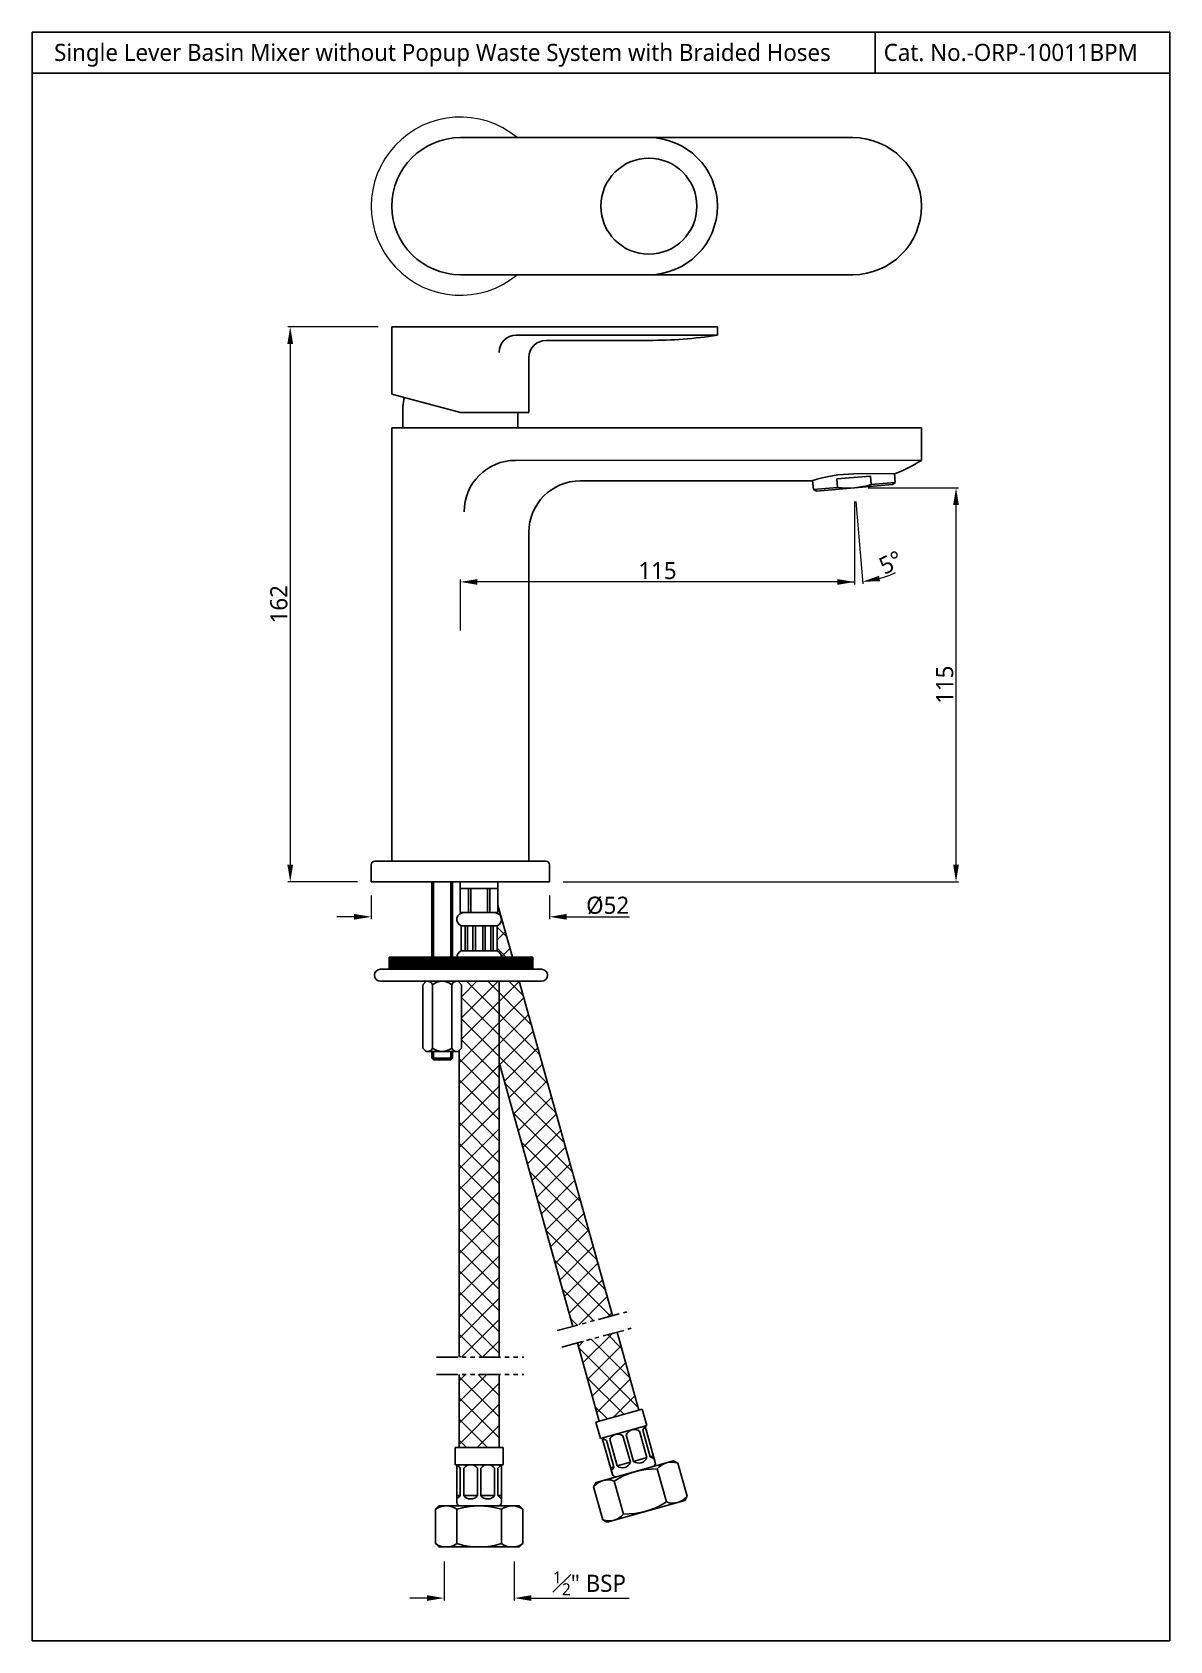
# Model space of a CAD drawing. Header units: inches. Extents: x 8504 to 8836, y 5109 to 5579.
import ezdxf

# ---------------------------------------------------------------- set-up
doc = ezdxf.new("R2010")
doc.units = ezdxf.units.IN
doc.header["$MEASUREMENT"] = 0
doc.linetypes.add('PHANTOM2', pattern=[1.25, 0.625, -0.125, 0.125, -0.125, 0.125, -0.125])
doc.styles.get("Standard").update_dxf_attribs({"font": 'segoeui.ttf'})
doc.dimstyles.get("Standard").update_dxf_attribs({"dimtxt": 5, "dimasz": 5, "dimexe": 0.7, "dimexo": 4, "dimgap": 0.7, "dimtad": 1, "dimdec": 8, "dimdsep": 46, "dimtxsty": 'Standard', "dimcen": 0, "dimadec": 0, "dimazin": 2, "dimtfac": 1, "dimtdec": 8, "dimtofl": 0, "dimtmove": 0, "dimatfit": 1, "dimfxl": 0, "dimtolj": 1, "dimtzin": 0, "dimlwd": 9, "dimlwe": 9, "dimarcsym": 0})

# ---------------------------------------------------------------- blocks, each defined once
blk = doc.blocks.new('*D1')
at = {"color": 0, "lineweight": 9, "transparency": 16777216}
for p, q in [((8604.83, 5492.72), (8578.49, 5492.72)), ((8579.19, 5487.72), (8579.19, 5335.72)), ((8598.83, 5330.72), (8578.49, 5330.72))]:
    blk.add_line(p, q, dxfattribs=at)
at = {"color": 0, "lineweight": 13, "transparency": 16777216}
for points in [[(8578.35, 5487.72), (8580.02, 5487.72), (8579.19, 5492.72)], [(8578.35, 5335.72), (8580.02, 5335.72), (8579.19, 5330.72)]]:
    blk.add_solid(points, dxfattribs=at)
at = {"layer": 'Defpoints', "color": 0, "lineweight": 13, "transparency": 16777216}
for p in [(8608.83, 5492.72), (8579.19, 5330.72), (8602.83, 5330.72)]:
    blk.add_point(p, dxfattribs=at)
at = {"color": 0, "lineweight": 13, "transparency": 16777216, "insert": (8575.89, 5411.72), "char_height": 5, "attachment_point": 5, "rotation": 90}
blk.add_mtext('\\A1;162', dxfattribs=at)
blk = doc.blocks.new('*D2')
at = {"color": 0, "lineweight": 9, "transparency": 16777216}
for p, q in [((8602.83, 5326.72), (8602.83, 5319.8)), ((8654.83, 5326.72), (8654.83, 5319.8)), ((8597.83, 5320.5), (8592.83, 5320.5)), ((8659.83, 5320.5), (8678.15, 5320.5))]:
    blk.add_line(p, q, dxfattribs=at)
at = {"color": 0, "lineweight": 13, "transparency": 16777216}
for points in [[(8597.83, 5321.33), (8597.83, 5319.67), (8602.83, 5320.5)], [(8659.83, 5321.33), (8659.83, 5319.67), (8654.83, 5320.5)]]:
    blk.add_solid(points, dxfattribs=at)
at = {"layer": 'Defpoints', "color": 0, "lineweight": 13, "transparency": 16777216}
for p in [(8602.83, 5330.72), (8654.83, 5330.72), (8602.83, 5320.5)]:
    blk.add_point(p, dxfattribs=at)
at = {"color": 0, "lineweight": 13, "transparency": 16777216, "insert": (8671.82, 5323.78), "char_height": 5, "attachment_point": 5}
blk.add_mtext('\\A1;%%C52', dxfattribs=at)
blk = doc.blocks.new('*D3')
at = {"color": 0, "lineweight": 9, "transparency": 16777216}
for p, q in [((8747.83, 5445.72), (8774.16, 5445.72)), ((8773.46, 5335.72), (8773.46, 5440.72)), ((8658.83, 5330.72), (8774.16, 5330.72))]:
    blk.add_line(p, q, dxfattribs=at)
at = {"color": 0, "lineweight": 13, "transparency": 16777216}
for points in [[(8772.63, 5440.72), (8774.29, 5440.72), (8773.46, 5445.72)], [(8772.63, 5335.72), (8774.29, 5335.72), (8773.46, 5330.72)]]:
    blk.add_solid(points, dxfattribs=at)
at = {"layer": 'Defpoints', "color": 0, "lineweight": 13, "transparency": 16777216}
for p in [(8743.83, 5445.72), (8773.46, 5445.72), (8654.83, 5330.72)]:
    blk.add_point(p, dxfattribs=at)
at = {"color": 0, "lineweight": 13, "transparency": 16777216, "insert": (8770.16, 5388.22), "char_height": 5, "attachment_point": 5, "rotation": 90}
blk.add_mtext('\\A1;115', dxfattribs=at)
blk = doc.blocks.new('*D4')
at = {"color": 0, "lineweight": 9, "transparency": 16777216}
for p, q in [((8743.83, 5441.72), (8743.83, 5417.53)), ((8628.83, 5404.1), (8628.83, 5418.93)), ((8738.83, 5418.23), (8633.83, 5418.23))]:
    blk.add_line(p, q, dxfattribs=at)
at = {"color": 0, "lineweight": 13, "transparency": 16777216}
for points in [[(8633.83, 5419.06), (8633.83, 5417.39), (8628.83, 5418.23)], [(8738.83, 5419.06), (8738.83, 5417.39), (8743.83, 5418.23)]]:
    blk.add_solid(points, dxfattribs=at)
at = {"layer": 'Defpoints', "color": 0, "lineweight": 13, "transparency": 16777216}
for p in [(8743.83, 5445.72), (8628.83, 5418.23), (8628.83, 5400.1)]:
    blk.add_point(p, dxfattribs=at)
at = {"color": 0, "lineweight": 13, "transparency": 16777216, "insert": (8686.33, 5421.53), "char_height": 5, "attachment_point": 5}
blk.add_mtext('\\A1;115', dxfattribs=at)
blk = doc.blocks.new('*D5')
at = {"color": 0, "lineweight": 9, "transparency": 16777216}
for p, q in [((8743.83, 5441.72), (8743.83, 5417.53)), ((8744.18, 5441.74), (8746.29, 5417.64))]:
    blk.add_line(p, q, dxfattribs=at)
for start, end in [(259.5658, 270), (285.4342, 295.8684)]:
    blk.add_arc((8743.83, 5445.72), 27.49, start, end, dxfattribs=at)
at = {"color": 0, "lineweight": 13, "transparency": 16777216}
blk.add_solid([(8751.29, 5418.4), (8751, 5420.04), (8746.23, 5418.33)], dxfattribs=at)
at = {"layer": 'Defpoints', "color": 0, "lineweight": 13, "transparency": 16777216}
for p in [(8743.57, 5448.71), (8743.83, 5448.73), (8743.83, 5445.72), (8743.83, 5445.72), (8744.63, 5418.24)]:
    blk.add_point(p, dxfattribs=at)
at = {"color": 0, "lineweight": 13, "transparency": 16777216, "insert": (8754.41, 5423.9), "char_height": 5, "attachment_point": 5, "rotation": 25.8684}
blk.add_mtext('\\A1;5°', dxfattribs=at)
blk = doc.blocks.new('_None')
blk = doc.blocks.new('*D7')
at = {"color": 0, "lineweight": 9, "transparency": 16777216}
for p, q in [((8624.06, 5132.38), (8624.06, 5120.99)), ((8644.56, 5132.38), (8644.56, 5120.99)), ((8619.06, 5121.69), (8614.06, 5121.69)), ((8649.56, 5121.69), (8678.13, 5121.69))]:
    blk.add_line(p, q, dxfattribs=at)
at = {"color": 0, "lineweight": 13, "transparency": 16777216}
for points in [[(8619.06, 5122.53), (8619.06, 5120.86), (8624.06, 5121.69)], [(8649.56, 5122.53), (8649.56, 5120.86), (8644.56, 5121.69)]]:
    blk.add_solid(points, dxfattribs=at)
at = {"layer": 'Defpoints', "color": 0, "lineweight": 13, "transparency": 16777216}
for p in [(8624.06, 5136.38), (8644.56, 5136.38), (8644.56, 5121.69)]:
    blk.add_point(p, dxfattribs=at)
at = {"color": 0, "transparency": 16777216, "insert": (8666.49, 5126), "char_height": 5, "attachment_point": 5}
blk.add_mtext('\\A1;{\\H0.7x;\\S1#2;}" BSP', dxfattribs=at)

msp = doc.modelspace()

# ---------------------------------------------------------------- hatches: boundary and pattern name
h = msp.add_hatch()
h.set_pattern_fill('ANSI37', color=256, scale=35)
h.set_pattern_definition([(45, (8307.319, 4925.835), (-3.093592, 3.093592), []), (135, (8307.319, 4925.835), (-3.093592, -3.093592), [])])
h.paths.add_polyline_path([(8661.63270011, 5200.9710221), (8673.21520955, 5204.10995958), (8646.01298063, 5301.69830827), (8640.16064249, 5301.69830827), (8640.16064249, 5278.002307)])
h.paths.add_polyline_path([(8628.46064249, 5191.9628722), (8640.16064249, 5191.9628722), (8640.16064249, 5301.69830827), (8628.46064249, 5301.69830827), (8628.46064249, 5301.41171267), (8629.17404688, 5300.69830827), (8629.17404688, 5282.19830827), (8628.46064249, 5281.48490388)])
h.paths.add_polyline_path([(8669.34422729, 5173.30581844), (8680.89614825, 5176.5544925), (8674.55778627, 5199.29344821), (8662.97527683, 5196.15451073)])
h.paths.add_polyline_path([(8628.46064249, 5165.6001777), (8640.16064249, 5165.6001777), (8640.16064249, 5186.9628722), (8628.46064249, 5186.9628722)])
edge = h.paths.add_edge_path()
edge.add_line((8639.81064249, 5323.9492767), (8639.81064249, 5321.72171039))
edge.add_line((8639.81064249, 5321.72171039), (8638.81064249, 5321.72171039))
edge.add_arc((8638.81064249, 5319.72171039), 2, -67.975687163, 90, ccw=False)
edge.add_line((8639.56064249, 5317.86766077), (8639.56064249, 5310.57576002))
edge.add_arc((8638.81064249, 5308.72171039), 2, -0.6704366545, 67.975687163, ccw=False)
edge.add_line((8640.81050557, 5308.69830827), (8644.06176816, 5308.69830827))
edge.add_line((8644.06176816, 5308.69830827), (8639.81064249, 5323.9492767))
h = msp.add_hatch()
h.set_pattern_fill('ANSI31', color=256, style=0)
h.set_pattern_definition([(45, (7663.92622, 4708.40931), (-0.088388348, 0.088388348), [])])
h.paths.add_polyline_path([(8650.02404688, 5305.19830827), (8650.02404688, 5308.69830827), (8608.02404688, 5308.69830827), (8608.02404688, 5305.19830827)])

# ---------------------------------------------------------------- linework, layer by layer
for p, q in [((8749.87858542, 5566.67607353), (8749.87858542, 5578.67607353)), ((8835.83974154, 5566.67607353), (8503.89308804, 5566.67607353)), ((8628.83009464, 5547.89823188), (8743.35582504, 5547.89823188)), ((8628.83009464, 5507.89823188), (8743.35582504, 5507.89823188)), ((8608.83009464, 5473.08069424), (8608.83009464, 5492.72171039)), ((8703.83009464, 5492.72171039), (8608.83009464, 5492.72171039)), ((8703.58366287, 5490.22171039), (8645.11043014, 5490.22171039)), ((8653.83009464, 5488.72171039), (8683.83009464, 5488.72171039)), ((8703.83009464, 5492.72171039), (8703.83009464, 5490.22171039)), ((8648.83009464, 5483.72171039), (8648.83009464, 5467.72171039)), ((8731.60246255, 5447.7996257), (8731.83218039, 5445.17393883)), ((8754.9217011, 5446.69210022), (8732.73848817, 5444.75132057)), ((8748.45886793, 5449.1381351), (8738.67838688, 5448.28245388)), ((8738.89627624, 5445.79196713), (8738.67838688, 5448.28245388)), ((8755.76888217, 5449.89280542), (8743.60937172, 5449.7660596)), ((8748.67675729, 5446.64764835), (8748.45886793, 5449.1381351)), ((8755.74085314, 5447.26567666), (8748.67675729, 5446.64764835)), ((8754.9217011, 5446.69210022), (8755.74085314, 5447.26567666)), ((8755.74085314, 5447.26567666), (8755.51124411, 5449.89011991)), ((8738.89627624, 5445.79196713), (8731.83218039, 5445.17393883)), ((8732.73848817, 5444.75132057), (8731.83218039, 5445.17393883)), ((8620.52404688, 5330.72171039), (8620.52404688, 5308.69830827)), ((8621.02404688, 5330.72171039), (8621.02404688, 5308.69830827)), ((8626.02404688, 5330.72171039), (8626.02404688, 5308.69830827)), ((8626.52404688, 5330.72171039), (8626.52404688, 5308.69830827)), ((8628.81064249, 5330.72171039), (8628.81064249, 5321.72171039)), ((8628.81064249, 5328.72171039), (8639.81064249, 5328.72171039)), ((8631.22251395, 5328.72171039), (8631.22251395, 5321.72171039)), ((8631.91324807, 5328.72171039), (8631.91324807, 5321.72171039)), ((8636.70803691, 5328.72171039), (8636.70803691, 5321.72171039)), ((8637.39877103, 5328.72171039), (8637.39877103, 5321.72171039)), ((8639.81064249, 5330.72171039), (8639.81064249, 5321.72171039)), ((8644.06176816, 5308.69830827), (8639.81064249, 5323.9492767)), ((8628.81064249, 5321.72171039), (8639.81064249, 5321.72171039)), ((8629.06064249, 5317.86766077), (8629.06064249, 5310.57576002)), ((8629.06064249, 5317.86766077), (8639.56064249, 5317.86766077)), ((8630.2062009, 5317.86766077), (8630.2062009, 5310.57576002)), ((8630.9062009, 5317.86766077), (8630.9062009, 5310.57576002)), ((8632.51576907, 5317.86766077), (8632.51576907, 5310.57576002)), ((8633.21576907, 5317.86766077), (8633.21576907, 5310.57576002)), ((8635.40551591, 5317.86766077), (8635.40551591, 5310.57576002)), ((8636.10551591, 5317.86766077), (8636.10551591, 5310.57576002)), ((8637.71508408, 5317.86766077), (8637.71508408, 5310.57576002)), ((8638.41508408, 5317.86766077), (8638.41508408, 5310.57576002)), ((8639.56064249, 5317.86766077), (8639.56064249, 5310.57576002)), ((8629.06064249, 5310.57576002), (8639.56064249, 5310.57576002)), ((8652.52404688, 5305.19830827), (8605.52404688, 5305.19830827)), ((8608.02404688, 5308.69830827), (8650.02404688, 5308.69830827)), ((8608.02404688, 5305.19830827), (8608.02404688, 5308.69830827)), ((8627.81064249, 5308.72171039), (8627.81064249, 5308.69830827)), ((8640.81064249, 5308.72171039), (8640.81064249, 5308.69830827)), ((8650.02404688, 5305.19830827), (8650.02404688, 5308.69830827)), ((8652.52404688, 5301.69830827), (8605.52404688, 5301.69830827)), ((8618.87404688, 5301.69830827), (8617.87404688, 5300.69830827)), ((8617.87404688, 5300.69830827), (8617.87404688, 5282.19830827)), ((8618.87404688, 5301.69830827), (8628.17404688, 5301.69830827)), ((8620.69904688, 5300.69830827), (8620.69904688, 5282.19830827)), ((8626.34904688, 5300.69830827), (8626.34904688, 5282.19830827)), ((8628.17404688, 5301.69830827), (8629.17404688, 5300.69830827)), ((8628.46064249, 5301.69830827), (8628.46064249, 5301.41171267)), ((8629.17404688, 5282.19830827), (8629.17404688, 5300.69830827)), ((8640.16064249, 5191.9628722), (8640.16064249, 5301.69830827)), ((8640.16064249, 5293.80011253), (8640.16064249, 5301.69830827)), ((8673.21520955, 5204.10995958), (8646.01298063, 5301.69830827)), ((8618.87404688, 5281.19830827), (8617.87404688, 5282.19830827)), ((8629.17404688, 5282.19830827), (8628.17404688, 5281.19830827)), ((8618.87404688, 5281.19830827), (8628.17404688, 5281.19830827)), ((8620.52404688, 5281.19830827), (8620.52404688, 5279.22171039)), ((8620.52404688, 5279.22171039), (8621.02404688, 5278.72171039)), ((8626.52404688, 5279.22171039), (8620.52404688, 5279.22171039)), ((8621.02404688, 5281.19830827), (8621.02404688, 5279.22171039)), ((8626.02404688, 5278.72171039), (8621.02404688, 5278.72171039)), ((8626.02404688, 5281.19830827), (8626.02404688, 5279.22171039)), ((8626.52404688, 5279.22171039), (8626.02404688, 5278.72171039)), ((8626.52404688, 5281.19830827), (8626.52404688, 5279.22171039)), ((8628.46064249, 5281.48490388), (8628.46064249, 5191.9628722)), ((8661.63270011, 5200.9710221), (8640.16064249, 5278.002307)), ((8680.89614825, 5176.5544925), (8674.55778627, 5199.29344821)), ((8669.34422729, 5173.30581844), (8662.97527683, 5196.15451073)), ((8628.46064249, 5186.9628722), (8628.46064249, 5165.6001777)), ((8640.16064249, 5165.6001777), (8640.16064249, 5186.9628722)), ((8668.38158502, 5173.03510061), (8681.85879053, 5176.82521033)), ((8681.85879053, 5176.82521033), (8683.21240114, 5172.01192265)), ((8668.38158502, 5173.03510061), (8669.73519563, 5168.22181293)), ((8669.73519563, 5168.22181293), (8683.21240114, 5172.01192265)), ((8676.26319174, 5169.01884919), (8678.42896872, 5161.3175889)), ((8677.22584928, 5169.28957131), (8679.39162626, 5161.58831102)), ((8681.07647942, 5170.3724598), (8683.2422564, 5162.67119951)), ((8682.03913696, 5170.64318193), (8684.20491394, 5162.94192163)), ((8682.73107237, 5171.87656158), (8685.70901572, 5161.28732868)), ((8627.31064249, 5165.6001777), (8641.31064249, 5165.6001777)), ((8627.31064249, 5165.6001777), (8627.31064249, 5160.6001777)), ((8641.31064249, 5165.6001777), (8641.31064249, 5160.6001777)), ((8670.2165244, 5168.35717399), (8673.19446775, 5157.76794109)), ((8671.44990406, 5167.66523858), (8673.61568104, 5159.96397829)), ((8672.41256159, 5167.9359607), (8674.57833857, 5160.23470041)), ((8627.31064249, 5160.6001777), (8641.31064249, 5160.6001777)), ((8627.81064249, 5160.6001777), (8627.81064249, 5149.6001777)), ((8628.81064249, 5159.6001777), (8628.81064249, 5151.6001777)), ((8629.81064249, 5159.6001777), (8629.81064249, 5151.6001777)), ((8633.81064249, 5159.6001777), (8633.81064249, 5151.6001777)), ((8634.81064249, 5159.6001777), (8634.81064249, 5151.6001777)), ((8638.81064249, 5159.6001777), (8638.81064249, 5151.6001777)), ((8639.81064249, 5159.6001777), (8639.81064249, 5151.6001777)), ((8640.81064249, 5160.6001777), (8640.81064249, 5149.6001777)), ((8668.4112378, 5155.38399241), (8691.03368991, 5161.74596229)), ((8672.6530235, 5159.69325616), (8673.61568104, 5159.96397829)), ((8674.57833857, 5160.23470041), (8678.42896872, 5161.3175889)), ((8679.39162626, 5161.58831102), (8683.2422564, 5162.67119951)), ((8684.20491394, 5162.94192163), (8685.16757147, 5163.21264376)), ((8691.03368991, 5161.74596229), (8692.26706957, 5161.05402688)), ((8692.26706957, 5161.05402688), (8694.97429079, 5151.42745151)), ((8668.4112378, 5155.38399241), (8667.71930239, 5154.15061275)), ((8673.73591199, 5155.84262602), (8676.44313322, 5146.21605065)), ((8686.25045997, 5159.36201361), (8688.95768119, 5149.73543825)), ((8627.81064249, 5151.6001777), (8628.81064249, 5151.6001777)), ((8629.81064249, 5151.6001777), (8633.81064249, 5151.6001777)), ((8634.81064249, 5151.6001777), (8638.81064249, 5151.6001777)), ((8639.81064249, 5151.6001777), (8640.81064249, 5151.6001777)), ((8670.42652362, 5144.52403739), (8667.71930239, 5154.15061275)), ((8694.28235538, 5150.19407186), (8671.65990328, 5143.83210197)), ((8694.28235538, 5150.19407186), (8671.65990328, 5143.83210197)), ((8694.28235538, 5150.19407186), (8671.65990328, 5143.83210197)), ((8694.28235538, 5150.19407186), (8671.65990328, 5143.83210197)), ((8694.97429079, 5151.42745151), (8694.28235538, 5150.19407186)), ((8622.56064249, 5148.6001777), (8621.56064249, 5147.6001777)), ((8621.56064249, 5137.6001777), (8621.56064249, 5147.6001777)), ((8622.56064249, 5148.6001777), (8646.06064249, 5148.6001777)), ((8627.81064249, 5147.6001777), (8627.81064249, 5137.6001777)), ((8640.81064249, 5147.6001777), (8640.81064249, 5137.6001777)), ((8646.06064249, 5148.6001777), (8647.06064249, 5147.6001777)), ((8647.06064249, 5147.6001777), (8647.06064249, 5137.6001777)), ((8670.42652362, 5144.52403739), (8671.65990328, 5143.83210197)), ((8621.56064249, 5137.6001777), (8622.56064249, 5136.6001777)), ((8646.06064249, 5136.6001777), (8622.56064249, 5136.6001777)), ((8647.06064249, 5137.6001777), (8646.06064249, 5136.6001777))]:
    msp.add_line(p, q)
at = {"linetype": 'Continuous'}
for p, q in [((8608.83009464, 5473.08069424), (8628.83009464, 5467.72171039)), ((8612.03009464, 5463.22171039), (8612.03009464, 5469.42171039)), ((8648.83009464, 5467.72171039), (8628.83009464, 5467.72171039)), ((8645.63009464, 5463.22171039), (8645.63009464, 5467.72171039)), ((8608.83009464, 5336.72171039), (8608.83009464, 5463.22171039)), ((8763.35582504, 5463.22171039), (8608.83009464, 5463.22171039)), ((8763.35582504, 5463.22171039), (8763.35582504, 5453.72171039)), ((8663.83009464, 5447.72171039), (8731.36524236, 5447.72171039)), ((8648.83009464, 5432.72171039), (8648.83009464, 5336.72171039)), ((8602.83009464, 5335.72171039), (8602.83009464, 5330.72171039)), ((8653.83009464, 5336.72171039), (8603.83009464, 5336.72171039)), ((8654.83009464, 5335.72171039), (8654.83009464, 5330.72171039)), ((8654.83009464, 5330.72171039), (8602.83009464, 5330.72171039))]:
    msp.add_line(p, q, dxfattribs=at)
at = {"lineweight": 13}
msp.add_line((8763.35582504, 5453.72171039), (8644.92860101, 5453.72171039), dxfattribs=at)
at = {"linetype": 'PHANTOM2', "ltscale": 10}
for p, q in [((8657.08915217, 5199.73969023), (8677.40097229, 5205.24432927)), ((8658.39700895, 5194.91376952), (8678.70882907, 5200.41840856)), ((8621.81986013, 5191.9628722), (8647.36527252, 5191.9628722)), ((8621.81986013, 5186.9628722), (8647.36527252, 5186.9628722))]:
    msp.add_line(p, q, dxfattribs=at)
msp.add_lwpolyline([(8503.89308804, 5578.67607353), (8835.83974154, 5578.67607353), (8835.83974154, 5109.20866358), (8503.89308804, 5109.20866358)], close=True)
msp.add_circle((8683.83009464, 5527.89823188), 14)
at = {"lineweight": 13}
msp.add_arc((8628.83009464, 5527.89823188), 26, 50.2848627682, 309.7151372318, dxfattribs=at)
for centre, radius, start, end in [((8628.83009464, 5527.89823188), 20, 90, 270), ((8683.83009464, 5527.89823188), 20, 270, 90), ((8743.35582504, 5527.89823188), 20, 270, 90), ((8645.11043014, 5485.22171039), 5, 90, 180), ((8653.83009464, 5483.72171039), 5, 90, 180), ((8683.83009464, 5622.80504373), 134.08333333, 270, 278.5783066576), ((8743.4560763, 5483.72171039), 36, 290.0001367016, 303.5573097619), ((8744.02838304, 5409.56771081), 40.20053254, 90.5972063982, 108.3607731545), ((8741.70807019, 5469.97656081), 24.3475, 263.3683458255, 286.6316541745), ((8629.81064249, 5319.72171039), 2, 90, 247.975687163), ((8638.81064249, 5319.72171039), 2, 292.024312837, 90), ((8629.81064249, 5308.72171039), 2, 112.024312837, 180), ((8638.81064249, 5308.72171039), 2, 0, 67.975687163), ((8605.52404688, 5303.44830827), 1.75, 90, 270), ((8652.52404688, 5303.44830827), 1.75, 270, 90), ((8619.28654688, 5300.20073015), 1.49757813, 19.4057144657, 109.4057144657), ((8623.52404688, 5297.20799577), 4.4903125, 51.0138761777, 128.9861238223), ((8627.76154688, 5300.20073015), 1.49757813, 70.5942855342, 160.5942855343), ((8619.28654688, 5282.6958864), 1.49757813, 250.5942855342, 340.5942855343), ((8623.52404688, 5285.68862077), 4.4903125, 231.0138761777, 308.9861238223), ((8627.76154688, 5282.6958864), 1.49757813, 199.4057144657, 289.4057144658), ((8674.74395985, 5167.03341864), 2.5, 52.5771395107, 158.837344219), ((8679.55724753, 5168.38702925), 2.5, 52.5771395107, 158.837344219), ((8684.37053521, 5169.74063987), 2.5, 129.2854203431, 158.837344219), ((8669.93067217, 5165.67980803), 2.5, 52.5771395107, 82.1290633866), ((8626.81064249, 5158.1001777), 2.5, 36.8698976458, 66.4218215218), ((8631.81064249, 5158.1001777), 2.5, 36.8698976458, 143.1301023542), ((8636.81064249, 5158.1001777), 2.5, 36.8698976458, 143.1301023542), ((8641.81064249, 5158.1001777), 2.5, 113.5781784782, 143.1301023542), ((8671.28428278, 5160.86652034), 2.5, 309.2854203431, 338.837344219), ((8676.09757046, 5162.22013096), 2.5, 232.5771395107, 338.837344219), ((8680.91085815, 5163.57374157), 2.5, 232.5771395107, 338.837344219), ((8685.72414583, 5164.92735218), 2.5, 232.5771395107, 262.1290633866), ((8684.74635818, 5161.01660656), 1, 285.7072418649, 15.7072418649), ((8690.44528907, 5155.98887276), 5.3828125, 70.2178986147, 141.196585115), ((8671.91413149, 5150.7774719), 5.3828125, 70.2178986147, 141.196585115), ((8674.15712528, 5158.03866321), 1, 195.7072418649, 285.7072418649), ((8685.57682976, 5137.74750813), 21.625, 88.2149173398, 123.19956639), ((8626.81064249, 5153.1001777), 2.5, 293.5781784782, 323.1301023541), ((8631.81064249, 5153.1001777), 2.5, 216.8698976458, 323.1301023541), ((8636.81064249, 5153.1001777), 2.5, 216.8698976458, 323.1301023541), ((8641.81064249, 5153.1001777), 2.5, 216.8698976458, 246.4218215218), ((8690.77946169, 5154.80059236), 5.3828125, 250.2178986147, 321.196585115), ((8624.68564249, 5143.2173652), 5.3828125, 54.5106567499, 125.4893432501), ((8628.81064249, 5149.6001777), 1, 180, 270), ((8634.31064249, 5126.9751777), 21.625, 72.5076754748, 107.4923245252), ((8639.81064249, 5149.6001777), 1, 270, 0), ((8643.93564249, 5143.2173652), 5.3828125, 54.5106567499, 125.4893432501), ((8672.24830411, 5149.5891915), 5.3828125, 250.2178986147, 321.196585115), ((8677.11676343, 5167.83055614), 21.625, 268.2149173398, 303.19956639), ((8624.68564249, 5141.9829902), 5.3828125, 234.5106567499, 305.4893432501), ((8634.31064249, 5158.2251777), 21.625, 252.5076754748, 287.4923245252), ((8643.93564249, 5141.9829902), 5.3828125, 234.5106567499, 305.4893432501)]:
    msp.add_arc(centre, radius, start, end)
at = {"linetype": 'Continuous'}
for centre, radius, start, end in [((8622.71071676, 5468.76830525), 10.70059004, 161.9310829971, 176.4991966609), ((8644.92860101, 5438.72171039), 15, 90, 180), ((8663.83009464, 5432.72171039), 15, 90, 180), ((8603.83009464, 5335.72171039), 1, 90, 180), ((8653.83009464, 5335.72171039), 1, 360, 90)]:
    msp.add_arc(centre, radius, start, end, dxfattribs=at)

# ---------------------------------------------------------------- texts
for s, p in [('Single Lever Basin Mixer without Popup Waste System with Braided Hoses', (8510.28887926, 5570.2712385)), ('Cat. No.-ORP-10011BPM', (8752.35345325, 5570.2712385))]:
    msp.add_text(s, height=5).set_placement(p)

# ---------------------------------------------------------------- dimensions: what is measured, and where the dimension line sits
at = {"lineweight": 13}
for base, p1, p2, picture, middle in [((8579.1856393223, 5330.7217103932), (8608.830094635, 5492.7217103932), (8602.830094635, 5330.7217103932), '*D1', (8575.8880103125, 5411.7217103932)), ((8773.4605319103, 5445.7217103932), (8654.830094635, 5330.7217103932), (8743.830094635, 5445.7217103932), '*D3', (8770.1629029005, 5388.2217103932))]:
    dim = msp.add_linear_dim(base=base, p1=p1, p2=p2, angle=90, dimstyle='Standard', dxfattribs=at)
    dim.commit()
    dim.dimension.update_dxf_attribs({"geometry": picture, "text_midpoint": middle})
dim = msp.add_angular_dim_2l(base=(8744.62974289, 5418.23958234), line1=((8743.83009464, 5445.72171039), (8743.56862741, 5448.71029449)), line2=((8743.83009464, 5445.72171039), (8743.83009464, 5448.73316991)), dimstyle='Standard', override={"dimblk1": 'None', "dimsah": 1}, dxfattribs=at)
dim.commit()
dim.dimension.update_dxf_attribs({"geometry": '*D5', "text_midpoint": (8755.82576835, 5420.98286217), "dimtype": 162})
dim = msp.add_linear_dim(base=(8628.830094635, 5418.2279511088), p1=(8743.830094635, 5445.7217103932), p2=(8628.830094635, 5400.1025667186), dimstyle='Standard', dxfattribs=at)
dim.commit()
dim.dimension.update_dxf_attribs({"geometry": '*D4', "text_midpoint": (8686.330094635, 5421.5255801185)})
dim = msp.add_linear_dim(base=(8602.830094635, 5320.5003891348), p1=(8654.830094635, 5330.7217103932), p2=(8602.830094635, 5330.7217103932), text='%%C<>', dimstyle='Standard', dxfattribs=at)
dim.commit()
dim.dimension.update_dxf_attribs({"geometry": '*D2', "text_midpoint": (8671.8242135621, 5320.5003891348), "dimtype": 160})
dim = msp.add_linear_dim(base=(8644.56064249, 5121.69257321), p1=(8624.06064249, 5136.37983199), p2=(8644.56064249, 5136.37983199), text='{\\H0.7x;\\S1#2;}" BSP', dimstyle='Standard')
dim.commit()
dim.dimension.update_dxf_attribs({"geometry": '*D7', "text_midpoint": (8666.49439423, 5121.69257321), "dimtype": 160})

doc.saveas('drawing.dxf')
